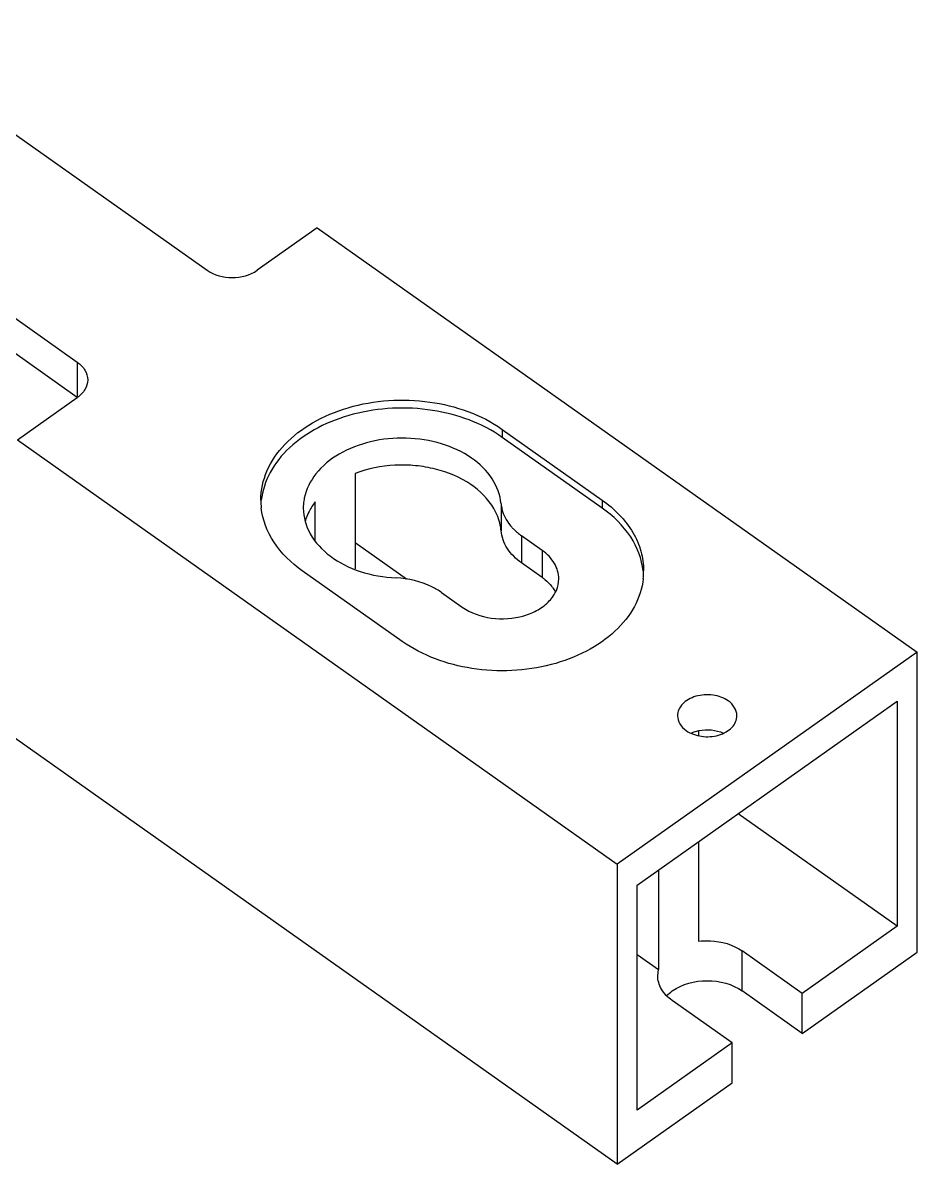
# Model space of a CAD drawing. Header units: millimetres. Extents: x 9226 to 36041, y 16031 to 21779.
# Drawn here: x 14409.5 to 14472.7, y 16818.7 to 16899.5 of the extents above; entities that cross this region are included whole.
import ezdxf

# ---------------------------------------------------------------- set-up
doc = ezdxf.new("R2010")
doc.units = ezdxf.units.MM
doc.layers.add('02___PRT_ALL_AXES', color=7, linetype='Continuous')

msp = doc.modelspace()

# ---------------------------------------------------------------- linework, layer by layer
at = {"color": 7, "linetype": 'Continuous'}
for p, q in [((14397.756, 16899.461), (14422.505, 16881.961)), ((14388.564, 16892.961), (14413.312, 16875.461)), ((14388.564, 16890.486), (14413.312, 16872.986)), ((14430.283, 16884.961), (14426.04, 16881.961)), ((14430.283, 16884.961), (14472.709, 16854.961)), ((14413.312, 16875.461), (14413.312, 16872.986)), ((14409.07, 16869.961), (14413.312, 16872.961)), ((14409.07, 16869.961), (14451.496, 16839.961)), ((14432.964, 16867.59), (14432.964, 16860.839)), ((14430.136, 16862.854), (14430.136, 16865.59)), ((14436.603, 16860.107), (14432.964, 16862.68)), ((14472.709, 16854.961), (14451.496, 16839.961)), ((14472.709, 16833.748), (14472.709, 16854.961)), ((14451.496, 16818.748), (14403.193, 16852.903)), ((14452.91, 16838.486), (14471.295, 16851.486)), ((14471.295, 16851.486), (14471.295, 16835.576)), ((14457.243, 16849.396), (14457.243, 16849.064)), ((14471.295, 16835.576), (14460.045, 16843.531)), ((14457.243, 16841.55), (14457.243, 16834.512)), ((14451.496, 16839.961), (14451.496, 16818.748)), ((14454.415, 16839.55), (14454.415, 16832.512)), ((14452.91, 16822.576), (14452.91, 16838.486)), ((14471.295, 16835.576), (14464.578, 16830.826)), ((14452.91, 16833.576), (14454.415, 16832.512)), ((14464.578, 16830.826), (14460.335, 16833.826)), ((14460.335, 16830.998), (14460.335, 16833.826)), ((14464.578, 16827.998), (14472.709, 16833.748)), ((14454.36, 16832.076), (14454.415, 16832.512)), ((14459.628, 16827.326), (14455.385, 16830.326)), ((14464.578, 16827.998), (14460.335, 16830.998)), ((14464.578, 16827.998), (14464.578, 16830.826)), ((14459.628, 16827.326), (14452.91, 16822.576)), ((14459.628, 16824.498), (14459.628, 16827.326)), ((14451.496, 16818.748), (14459.628, 16824.498))]:
    msp.add_line(p, q, dxfattribs=at)
for points in [[(14422.505, 16881.961), (14423.006, 16881.606), (14424.273, 16881.28), (14425.539, 16881.606), (14426.04, 16881.961)], [(14454.992, 16830.666), (14455.113, 16830.788), (14455.245, 16830.899), (14455.385, 16830.998)]]:
    msp.add_open_spline(points, degree=3, dxfattribs=at)
for points, knots in [([(14413.312, 16875.461), (14413.527, 16875.309), (14413.893, 16874.948), (14414.044, 16874.445), (14414.044, 16874.211)], [0, 0, 0, 0, 0.528993, 1, 1, 1, 1]), ([(14414.044, 16874.211), (14414.044, 16873.977), (14413.893, 16873.474), (14413.527, 16873.113), (14413.312, 16872.961)], [0, 0, 0, 0, 0.471007, 1, 1, 1, 1]), ([(14456.732, 16849.239), (14456.906, 16849.317), (14457.639, 16849.547), (14458.472, 16849.474), (14458.997, 16849.234)], [0, 0, 0, 0, 0.247742, 1, 1, 1, 1]), ([(14457.243, 16834.512), (14457.521, 16834.547), (14458.587, 16834.591), (14459.691, 16834.281), (14460.335, 16833.826)], [0, 0, 0, 0, 0.261978, 1, 1, 1, 1]), ([(14455.385, 16830.326), (14455.085, 16830.539), (14454.572, 16831.044), (14454.36, 16831.748), (14454.36, 16832.076)], [0, 0, 0, 0, 0.528929, 1, 1, 1, 1]), ([(14455.385, 16830.998), (14456.087, 16831.494), (14457.86, 16831.951), (14459.633, 16831.494), (14460.335, 16830.998)], [0, 0, 0, 0, 0.500007, 1, 1, 1, 1])]:
    msp.add_open_spline(points, degree=3, knots=knots, dxfattribs=at)
at = {"layer": '02___PRT_ALL_AXES', "color": 7, "linetype": 'Continuous'}
for p, q in [((14443.364, 16870.711), (14450.435, 16865.711)), ((14443.364, 16870.711), (14443.364, 16870.145)), ((14450.435, 16865.145), (14443.364, 16870.145)), ((14443.28, 16865.455), (14443.28, 16863.546)), ((14450.435, 16865.711), (14450.435, 16865.145)), ((14446.193, 16862.145), (14444.734, 16863.176)), ((14444.734, 16863.176), (14444.734, 16861.267)), ((14446.193, 16862.145), (14446.193, 16860.236)), ((14446.193, 16860.236), (14444.734, 16861.267)), ((14436.293, 16855.711), (14429.222, 16860.711)), ((14439.077, 16859.176), (14440.536, 16858.145))]:
    msp.add_line(p, q, dxfattribs=at)
for centre, radius, start, end in [((14432.859, 16865.138), 3.566, 168.3833, 171.71418), ((14431.299, 16865.71), 5.006, 179.99627, 186.34578), ((14432.815, 16865.145), 3.522, 171.71982, 179.99494), ((14433.027, 16863.189), 3.739, 160.50233, 164.51008), ((14433.236, 16863.111), 3.962, 153.06847, 160.45306), ((14446.647, 16866.12), 3.495, 218.3718, 220.59636), ((14448.336, 16860.712), 5.028, 353.6033, 359.98332), ((14444.75, 16857.948), 2.686, 35.80557, 38.31556)]:
    msp.add_arc(centre, radius, start, end, dxfattribs=at)
for points, knots in [([(14426.293, 16865.711), (14426.293, 16866.41), (14426.614, 16867.875), (14427.946, 16869.787), (14429.963, 16871.315), (14433.39, 16872.728), (14438.176, 16873.044), (14441.875, 16871.764), (14443.364, 16870.711)], [0, 0, 0, 0, 0.100576, 0.2088, 0.328667, 0.459768, 0.737513, 1, 1, 1, 1]), ([(14443.364, 16870.145), (14441.926, 16871.162), (14438.367, 16872.429), (14433.731, 16872.211), (14430.35, 16870.949), (14428.298, 16869.549), (14426.858, 16867.773), (14426.399, 16866.376), (14426.324, 16865.696)], [0, 0, 0, 0, 0.260163, 0.536417, 0.667969, 0.789138, 0.898882, 1, 1, 1, 1]), ([(14443.28, 16865.455), (14443.225, 16866.072), (14442.739, 16867.36), (14441.182, 16868.838), (14439.043, 16869.814), (14436.575, 16870.198), (14434.073, 16869.953), (14431.837, 16869.101), (14430.131, 16867.729), (14429.493, 16866.475), (14429.366, 16865.856)], [0, 0, 0, 0, 0.104486, 0.221581, 0.35352, 0.495288, 0.638113, 0.772856, 0.893368, 1, 1, 1, 1]), ([(14442.775, 16865.105), (14442.381, 16865.788), (14441.123, 16867.018), (14439.078, 16867.861), (14437.226, 16868.178), (14435.298, 16868.217), (14433.854, 16867.93), (14432.964, 16867.59)], [0, 0, 0, 0, 0.218189, 0.467876, 0.601207, 0.7364, 1, 1, 1, 1]), ([(14429.222, 16860.711), (14428.443, 16861.262), (14427.103, 16862.548), (14426.419, 16864.308), (14426.324, 16865.157)], [0, 0, 0, 0, 0.527643, 1, 1, 1, 1]), ([(14429.293, 16865.145), (14429.293, 16864.516), (14429.682, 16863.17), (14431.192, 16861.59), (14433.339, 16860.532), (14434.995, 16860.243), (14435.855, 16860.205)], [0, 0, 0, 0, 0.210623, 0.445495, 0.71176, 1, 1, 1, 1]), ([(14443.28, 16863.546), (14443.268, 16863.68), (14443.188, 16864.223), (14442.982, 16864.746), (14442.775, 16865.105)], [0, 0, 0, 0, 0.24485, 1, 1, 1, 1]), ([(14443.28, 16865.455), (14443.291, 16865.323), (14443.383, 16864.781), (14443.649, 16864.276), (14443.907, 16863.95)], [0, 0, 0, 0, 0.241975, 1, 1, 1, 1]), ([(14450.435, 16865.711), (14451.295, 16865.103), (14452.423, 16863.973), (14453.229, 16862.125), (14453.364, 16861.175), (14453.364, 16860.711)], [0, 0, 0, 0, 0.526726, 0.767562, 1, 1, 1, 1]), ([(14453.334, 16860.696), (14453.24, 16861.546), (14452.556, 16863.307), (14451.216, 16864.594), (14450.435, 16865.145)], [0, 0, 0, 0, 0.472333, 1, 1, 1, 1]), ([(14444.734, 16861.267), (14444.336, 16861.549), (14443.654, 16862.207), (14443.318, 16863.112), (14443.28, 16863.546)], [0, 0, 0, 0, 0.52793, 1, 1, 1, 1]), ([(14443.993, 16863.845), (14444.045, 16863.784), (14444.271, 16863.538), (14444.528, 16863.322), (14444.734, 16863.176)], [0, 0, 0, 0, 0.242546, 1, 1, 1, 1]), ([(14447.364, 16860.145), (14447.364, 16860.52), (14447.122, 16861.324), (14446.536, 16861.902), (14446.193, 16862.145)], [0, 0, 0, 0, 0.471003, 1, 1, 1, 1]), ([(14439.077, 16859.176), (14438.859, 16859.331), (14437.874, 16859.906), (14436.722, 16860.167), (14435.855, 16860.205)], [0, 0, 0, 0, 0.235922, 1, 1, 1, 1]), ([(14446.193, 16860.236), (14446.257, 16860.19), (14446.499, 16860.007), (14446.718, 16859.791), (14446.858, 16859.614)], [0, 0, 0, 0, 0.258797, 1, 1, 1, 1]), ([(14453.333, 16860.152), (14453.257, 16859.472), (14452.796, 16858.076), (14451.354, 16856.302), (14449.302, 16854.904), (14445.921, 16853.644), (14441.288, 16853.427), (14437.731, 16854.694), (14436.293, 16855.711)], [0, 0, 0, 0, 0.101128, 0.210895, 0.332083, 0.463642, 0.739873, 1, 1, 1, 1]), ([(14440.536, 16858.145), (14441.132, 16857.724), (14442.611, 16857.212), (14444.526, 16857.338), (14445.896, 16857.903), (14446.703, 16858.515), (14447.236, 16859.279), (14447.364, 16859.865), (14447.364, 16860.145)], [0, 0, 0, 0, 0.262498, 0.540236, 0.671335, 0.791201, 0.899423, 1, 1, 1, 1]), ([(14459.345, 16851.511), (14459.032, 16851.732), (14458.255, 16852.001), (14457.25, 16851.934), (14456.531, 16851.638), (14456.107, 16851.317), (14455.827, 16850.915), (14455.76, 16850.608), (14455.76, 16850.461)], [0, 0, 0, 0, 0.262511, 0.540227, 0.671325, 0.791196, 0.899422, 1, 1, 1, 1]), ([(14459.96, 16850.461), (14459.96, 16850.658), (14459.833, 16851.08), (14459.525, 16851.383), (14459.345, 16851.511)], [0, 0, 0, 0, 0.471004, 1, 1, 1, 1]), ([(14455.76, 16850.461), (14455.76, 16850.264), (14455.887, 16849.842), (14456.195, 16849.538), (14456.375, 16849.411)], [0, 0, 0, 0, 0.471004, 1, 1, 1, 1]), ([(14456.375, 16849.411), (14456.688, 16849.19), (14457.465, 16848.921), (14458.47, 16848.987), (14459.189, 16849.284), (14459.613, 16849.605), (14459.893, 16850.006), (14459.96, 16850.314), (14459.96, 16850.461)], [0, 0, 0, 0, 0.262511, 0.540227, 0.671325, 0.791196, 0.899422, 1, 1, 1, 1])]:
    msp.add_open_spline(points, degree=3, knots=knots, dxfattribs=at)
for points in [[(14430.136, 16865.59), (14429.972, 16865.376), (14429.826, 16865.146), (14429.704, 16864.906)], [(14446.928, 16859.52), (14447.001, 16859.419), (14447.067, 16859.313), (14447.124, 16859.202)]]:
    msp.add_open_spline(points, degree=3, dxfattribs=at)

doc.saveas('drawing.dxf')
